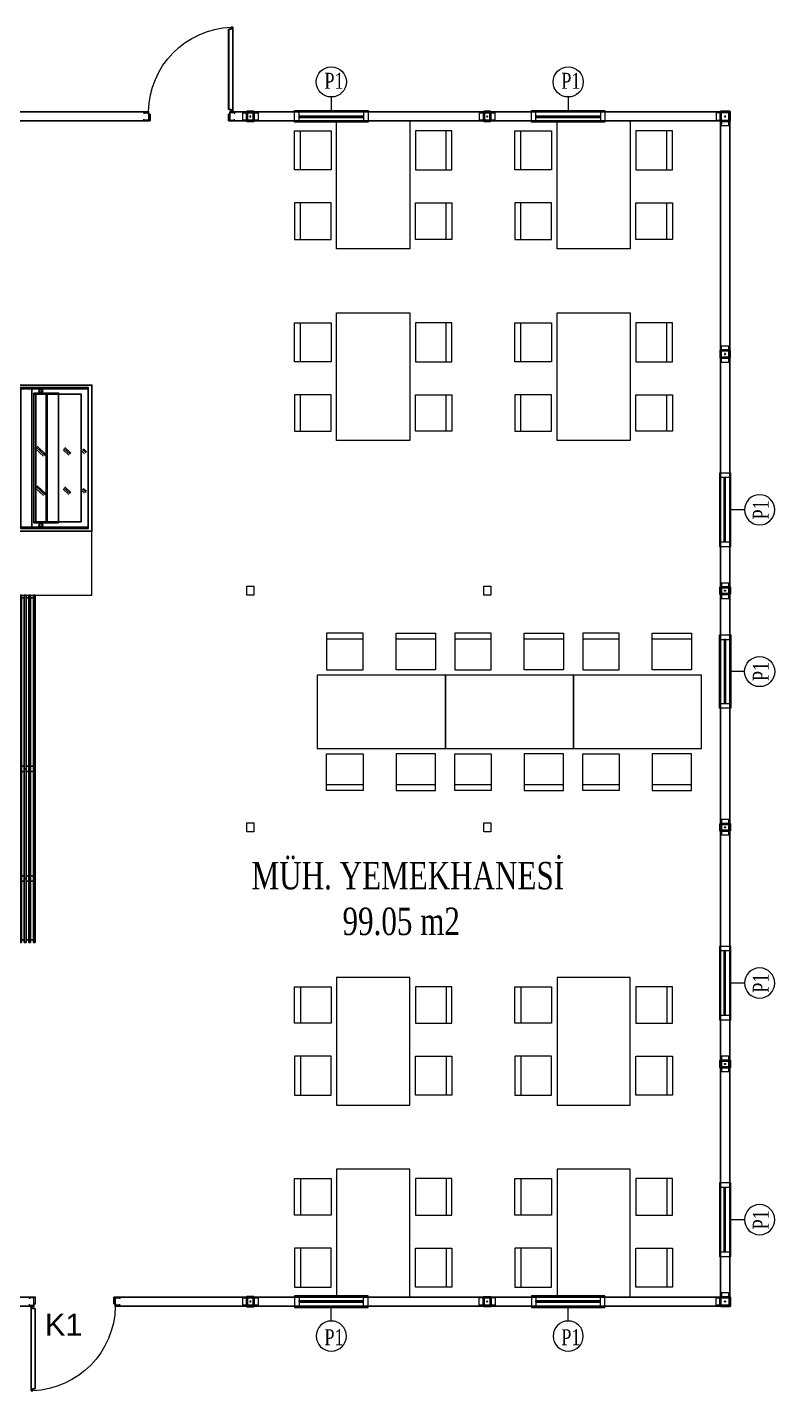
# Model space of a CAD drawing. Header units: millimetres. Extents: x 2046572 to 2142688, y 118270 to 150679.
# Drawn here: x 2134516 to 2142688, y 127778 to 142701 of the extents above; entities that cross this region are included whole.
import ezdxf

# ---------------------------------------------------------------- set-up
doc = ezdxf.new("R2010")
doc.units = ezdxf.units.MM
doc.header["$LTSCALE"] = 0.5
doc.layers.get('0').update_dxf_attribs({"lineweight": 13})
for name, color, linetype in [('BİRLEŞİM ELEMANLARI', 4, 'Continuous'), ('DIŞ PANEL', 21, 'Continuous'), ('ELEKTRIK', 41, 'Continuous'), ('P1', 40, 'Continuous'), ('S2000-002 Çizgi', 7, 'Continuous')]:
    doc.layers.add(name, color=color, linetype=linetype)
for name, color, linetype, lineweight in [('TEFRİS-M', 232, 'Continuous', 5), ('WALL INTERNAL', 7, 'Continuous', 50), ('YAZİ', 7, 'Continuous', 5)]:
    doc.layers.add(name, color=color, linetype=linetype, lineweight=lineweight)
doc.styles.get("Standard").update_dxf_attribs({"font": 'romans.shx', "width": 0.75})
doc.styles.add('YENI', font='arial.ttf', dxfattribs={"height": 1})

# ---------------------------------------------------------------- blocks, each defined once
blk = doc.blocks.new('DIŞ KÖŞE KEP 80')
at = {"lineweight": 40, "elevation": 1364}
blk.add_lwpolyline([(90, 150), (90, 50), (-10, 50), (-10, 150)], close=True, dxfattribs=at)
at = {"layer": 'BİRLEŞİM ELEMANLARI', "color": 6, "lineweight": 20}
for p, q in [((5, 25, 1364), (-3, 25, 1364)), ((0, 138, 1364), (140, 138, 1364)), ((140, 58, 1364), (0, 58, 1364)), ((2, 32, 1364), (0, 32, 1364)), ((2, 18, 1364), (0, 18, 1364)), ((2, 0, 1364), (2, 56, 1364)), ((2, 31, 1364), (2, 19, 1364)), ((79, 25, 1364), (87, 25, 1364)), ((82, 0, 1364), (82, 56, 1364)), ((82, 32, 1364), (84, 32, 1364)), ((82, 31, 1364), (82, 19, 1364)), ((82, 18, 1364), (84, 18, 1364)), ((108, 138, 1364), (108, 140, 1364)), ((108, 58, 1364), (108, 56, 1364)), ((115, 135, 1364), (115, 143, 1364)), ((115, 61, 1364), (115, 53, 1364)), ((121, 138, 1364), (121, 140, 1364)), ((121, 58, 1364), (121, 56, 1364))]:
    blk.add_line(p, q, dxfattribs=at)
at = {"layer": 'BİRLEŞİM ELEMANLARI', "color": 6, "lineweight": 20, "elevation": 1364}
for points in [[(0, 56), (0, 140)], [(0, 140), (140, 140), (140, 56), (0, 56)]]:
    blk.add_lwpolyline(points, dxfattribs=at)
blk.add_lwpolyline([(0, 56), (84, 56), (84, 0), (0, 0)], close=True, dxfattribs=at)
at = {"layer": 'BİRLEŞİM ELEMANLARI', "color": 6, "lineweight": 20}
blk.add_circle((42, 98, 1364), 6.5, dxfattribs=at)
blk = doc.blocks.new('DIŞ-DOLU-2514-G-B-(80)')
at = {"layer": 'DIŞ PANEL'}
blk.add_lwpolyline([(0, 100), (2514, 100), (2514, 0), (0, 0)], close=True, dxfattribs=at)
blk = doc.blocks.new('DIŞ İKİLİ KEP 80-60')
at = {"lineweight": 40}
blk.add_lwpolyline([(126, 94), (126, -6), (50, -6), (50, 94)], close=True, dxfattribs=at)
at = {"layer": 'BİRLEŞİM ELEMANLARI', "color": 6, "lineweight": 20}
for p, q in [((175, 82), (0, 82)), ((0, 2), (175, 2)), ((19, 82), (19, 84)), ((19, 2), (19, 0)), ((25, 79), (25, 87)), ((25, 5), (25, -3)), ((32, 82), (32, 84)), ((32, 2), (32, 0)), ((143, 82), (143, 84)), ((143, 2), (143, 0)), ((150, 79), (150, 87)), ((150, 5), (150, -3)), ((156, 82), (156, 84)), ((156, 2), (156, 0))]:
    blk.add_line(p, q, dxfattribs=at)
for points in [[(0, 0), (0, 84)], [(0, 84), (175, 84), (175, 0), (0, 0)]]:
    blk.add_lwpolyline(points, dxfattribs=at)
blk.add_circle((88, 42), 6.5, dxfattribs=at)
blk = doc.blocks.new('P1 800X1100 VASİSTASLI (60)')
at = {"color": 253, "lineweight": 15}
for p, q in [((-87298, 34938), (-87298, 34921)), ((-86594, 34938), (-86594, 34921))]:
    blk.add_line(p, q, dxfattribs=at)
at = {"layer": 'P1', "lineweight": 15}
for p, q in [((-86946, 35146), (-86946, 34996)), ((-87298, 34938), (-86594, 34938)), ((-87298, 34934), (-86594, 34934)), ((-87298, 34925), (-86594, 34925)), ((-87298, 34921), (-86594, 34921))]:
    blk.add_line(p, q, dxfattribs=at)
at = {"layer": 'P1', "lineweight": 15, "elevation": 0}
for points in [[(-87348, 34996), (-86544, 34996), (-86544, 34871), (-87348, 34871)], [(-87298, 34996), (-86594, 34996), (-86594, 34871), (-87298, 34871)]]:
    blk.add_lwpolyline(points, close=True, dxfattribs=at)
at = {"layer": 'P1', "lineweight": 15}
blk.add_circle((-86946, 35310), 165, dxfattribs=at)
blk = doc.blocks.new('DIŞ-P1 PENCERELİ-2514-G-B-(80)-2ÖZEL-1')
at = {"layer": 'DIŞ PANEL'}
for p, q in [((337795, 239684), (337795, 237170)), ((337895, 239684), (337795, 239684)), ((337895, 237170), (337895, 239684)), ((337795, 237170), (337895, 237170))]:
    blk.add_line(p, q, dxfattribs=at)
at = {"rotation": 90}
blk.add_blockref('P1 800X1100 VASİSTASLI (60)', (372778, 324963), dxfattribs=at)
blk = doc.blocks.new('K1 895X2035 (80)')
at = {"color": 171, "lineweight": 15}
for p, q in [((-49641, -7286), (-49591, -7286)), ((-49641, -7286), (-49641, -7298)), ((-49641, -7298), (-49640, -7298)), ((-49640, -7287), (-49592, -7287)), ((-49640, -7287), (-49640, -7298)), ((-49632, -7272), (-49632, -7274)), ((-49592, -7287), (-49592, -7365)), ((-49591, -7286), (-49591, -7366)), ((-48651, -7286), (-48701, -7286)), ((-48701, -7286), (-48701, -7366)), ((-48652, -7287), (-48700, -7287)), ((-48700, -7287), (-48700, -7365)), ((-48661, -7272), (-48661, -7274)), ((-48652, -7287), (-48652, -7298)), ((-48651, -7298), (-48652, -7298)), ((-48651, -7286), (-48651, -7298)), ((-49641, -7366), (-49641, -7354)), ((-49640, -7354), (-49641, -7354)), ((-49591, -7366), (-49641, -7366)), ((-49640, -7365), (-49640, -7354)), ((-49592, -7365), (-49640, -7365)), ((-49632, -7375), (-49632, -7374)), ((-48701, -7366), (-48651, -7366)), ((-48700, -7365), (-48652, -7365)), ((-48661, -7375), (-48661, -7374)), ((-48652, -7365), (-48652, -7354)), ((-48652, -7354), (-48651, -7354)), ((-48651, -7366), (-48651, -7354))]:
    blk.add_line(p, q, dxfattribs=at)
for points in [[(-49605, -7256), (-49605, -7271), (-49623, -7271), (-49623, -6349), (-49605, -6349), (-49605, -6364), (-49606, -6364), (-49606, -6350), (-49622, -6350), (-49622, -7270), (-49606, -7270), (-49606, -7256)], [(-49621, -7270), (-49606, -7270), (-49606, -7250), (-49576, -7250), (-49576, -6370), (-49606, -6370), (-49606, -6350), (-49621, -6350), (-49621, -6351), (-49608, -6351), (-49608, -6371), (-49578, -6371), (-49578, -7249), (-49608, -7249), (-49608, -7269), (-49621, -7269)]]:
    blk.add_lwpolyline(points, close=True, dxfattribs=at)
for points in [[(-49632, -7272), (-49590, -7272), (-49590, -7300), (-49575, -7300), (-49575, -7375), (-49632, -7375)], [(-49632, -7374), (-49576, -7374), (-49576, -7302), (-49591, -7302), (-49591, -7274), (-49632, -7274)], [(-48661, -7272), (-48703, -7272), (-48703, -7300), (-48718, -7300), (-48718, -7375), (-48661, -7375)], [(-48661, -7374), (-48716, -7374), (-48716, -7302), (-48701, -7302), (-48701, -7274), (-48661, -7274)]]:
    blk.add_lwpolyline(points, dxfattribs=at)
blk.add_arc((-49641, -7287), 939, 0.9216, 87.8136, dxfattribs=at)
blk = doc.blocks.new('DIŞ-K1 KAPILI-2514-G-B-(80)')
at = {"layer": 'DIŞ PANEL'}
for points in [[(186, 100), (0, 100), (0, 0), (201, 0)], [(1066, 0), (2514, 0), (2514, 100), (1081, 100)]]:
    blk.add_lwpolyline(points, dxfattribs=at)
blk.add_blockref('K1 895X2035 (80)', (49777, 7374))
blk = doc.blocks.new('YEMEK MASASI 4 KİŞİLİK')
for p, q in [((204766, 129592), (204338, 129592)), ((204338, 129592), (204338, 129192)), ((204766, 129192), (204766, 129592)), ((205127, 129192), (205127, 129592)), ((205127, 129592), (205527, 129592)), ((205527, 129592), (205527, 129192)), ((204766, 129526), (204338, 129526)), ((205527, 129526), (205127, 129526)), ((205629, 129131), (204229, 129131)), ((204229, 129131), (204229, 128331)), ((204338, 129192), (204766, 129192)), ((205527, 129192), (205127, 129192)), ((205629, 128331), (205629, 129131)), ((204229, 128331), (205629, 128331)), ((204338, 128270), (204766, 128270)), ((204338, 127870), (204338, 128270)), ((204766, 128270), (204766, 127870)), ((205527, 128270), (205127, 128270)), ((205127, 128270), (205127, 127870)), ((205527, 127870), (205527, 128270)), ((204766, 127932), (204338, 127932)), ((205527, 127932), (205127, 127932)), ((204766, 127870), (204338, 127870)), ((205127, 127870), (205527, 127870))]:
    blk.add_line(p, q)
blk = doc.blocks.new('A$C510426C4')
at = {"layer": 'S2000-002 Çizgi'}
for p, q in [((2.5, 66.3), (2.5, 45)), ((5.5, 66.3), (5.5, 45)), ((64.5, 66.3), (64.5, 45)), ((67.5, 66.3), (67.5, 45))]:
    blk.add_line(p, q, dxfattribs=at)
for points in [[(0, 100), (70, 100), (70, 98), (0, 98)], [(0, 95), (70, 95), (70, 93), (0, 93)], [(0, 90), (70, 90), (70, 88), (0, 88)], [(3, 98), (67, 98), (67, 95), (3, 95)], [(3, 93), (67, 93), (67, 90), (3, 90)], [(3, 93), (67, 93), (67, 90), (3, 90)], [(0, 85), (70, 85), (70, 83), (0, 83)], [(0, 80), (70, 80), (70, 78), (0, 78)], [(0, 75), (70, 75), (70, 73), (0, 73)], [(3, 88), (67, 88), (67, 85), (3, 85)], [(3, 88), (67, 88), (67, 85), (3, 85)], [(3, 88), (67, 88), (67, 85), (3, 85)], [(3, 83), (67, 83), (67, 80), (3, 80)], [(3, 78), (67, 78), (67, 75), (3, 75)], [(0, 0), (70, 0), (70, 70), (0, 70)], [(3, 73), (67, 73), (67, 70), (3, 70)], [(0, 45), (0, 25), (70, 25), (70, 45)]]:
    blk.add_lwpolyline(points, close=True, dxfattribs=at)
for points in [[(51.2, 45), (51.2, 61.5), (18.7, 61.5), (18.7, 45)], [(18.7, 25), (18.7, 8.5), (51.2, 8.5), (51.2, 25)]]:
    blk.add_lwpolyline(points, dxfattribs=at)
for points in [[(49.2, 45), (49.2, 54.5, 0.414214), (44.2, 59.5), (25.7, 59.5, 0.414214), (20.7, 54.5), (20.7, 45)], [(20.7, 25), (20.7, 15.5, 0.414214), (25.7, 10.5), (44.2, 10.5, 0.414214), (49.2, 15.5), (49.2, 25)]]:
    blk.add_lwpolyline(points, format="xyb", dxfattribs=at)
for points in [[(12.5, 26.2), (24.7, 26.2, 0.414214), (26.7, 28.2), (26.7, 41.8, 0.414214), (24.7, 43.8), (12.5, 43.8, 0.414214), (10.5, 41.8), (10.5, 28.2, 0.414214)], [(15.5, 28.2), (21.7, 28.2, 0.414214), (24.7, 31.2), (24.7, 38.8, 0.414214), (21.7, 41.8), (15.5, 41.8, 0.414214), (12.5, 38.8), (12.5, 31.2, 0.414214)], [(40.9, 26.2), (28.7, 26.2, -0.414214), (26.7, 28.2), (26.7, 41.8, -0.414214), (28.7, 43.8), (40.9, 43.8, -0.414214), (42.9, 41.8), (42.9, 28.2, -0.414214)], [(37.9, 28.2), (31.7, 28.2, -0.414214), (28.7, 31.2), (28.7, 38.8, -0.414214), (31.7, 41.8), (37.9, 41.8, -0.414214), (40.9, 38.8), (40.9, 31.2, -0.414214)], [(44.9, 26.2), (57.1, 26.2, 0.414214), (59.1, 28.2), (59.1, 41.8, 0.414214), (57.1, 43.8), (44.9, 43.8, 0.414214), (42.9, 41.8), (42.9, 28.2, 0.414214)], [(47.9, 28.2), (54.1, 28.2, 0.414214), (57.1, 31.2), (57.1, 38.8, 0.414214), (54.1, 41.8), (47.9, 41.8, 0.414214), (44.9, 38.8), (44.9, 31.2, 0.414214)]]:
    blk.add_lwpolyline(points, format="xyb", close=True, dxfattribs=at)
for centre in [(4, 66.3), (66, 66.3), (66, 66.3)]:
    blk.add_arc(centre, 1.51, 0, 180, dxfattribs=at)
blk = doc.blocks.new('A$C4383204F')
at = {"layer": 'S2000-002 Çizgi'}
for points in [[(51, 32.5), (2, 32.5, 0.414214), (0, 30.5), (0, 2, 0.414214), (2, 0), (51, 0, 0.414214), (53, 2), (53, 30.5, 0.414214)], [(49, 30.5), (4, 30.5, 0.414214), (2, 28.5), (2, 4, 0.414214), (4, 2), (49, 2, 0.414214), (51, 4), (51, 28.5, 0.414214)]]:
    blk.add_lwpolyline(points, format="xyb", close=True, dxfattribs=at)
blk.add_lwpolyline([(29.7, 16.2), (22.2, 16.2), (22.2, 15.4), (29.7, 15.4)], close=True, dxfattribs=at)
blk.add_circle((25.9, 15.8), 3.82, dxfattribs=at)
blk = doc.blocks.new('A$C57210E87')
at = {"layer": 'S2000-002 Çizgi'}
h = blk.add_hatch(dxfattribs=at)
h.set_pattern_fill('ANSI34', color=254, style=0)
h.set_pattern_definition([(45, (-7423.186, -591.372), (-13.470384, 13.470384), []), (45, (-7418.696, -591.372), (-13.470384, 13.470384), []), (45, (-7414.205, -591.372), (-13.470384, 13.470384), []), (45, (-7409.715, -591.372), (-13.470384, 13.470384), [])])
h.paths.add_polyline_path([(0, 30), (190, 30), (190, 60), (0, 60)])
for points in [[(0, 100), (190, 100), (190, 30), (0, 30)], [(0, 60), (190, 60), (190, 30), (0, 30)], [(3, 27), (187, 27), (187, 30), (3, 30)], [(0, 25), (190, 25), (190, 27), (0, 27)], [(0, 20), (190, 20), (190, 22), (0, 22)], [(0, 15), (190, 15), (190, 17), (0, 17)], [(3, 22), (187, 22), (187, 25), (3, 25)], [(3, 17), (187, 17), (187, 20), (3, 20)], [(3, 12), (187, 12), (187, 15), (3, 15)], [(3, 12), (187, 12), (187, 15), (3, 15)], [(3, 12), (187, 12), (187, 15), (3, 15)], [(0, 10), (190, 10), (190, 12), (0, 12)], [(0, 5), (190, 5), (190, 7), (0, 7)], [(0, 0), (190, 0), (190, 2), (0, 2)], [(3, 7), (187, 7), (187, 10), (3, 10)], [(3, 7), (187, 7), (187, 10), (3, 10)], [(3, 2), (187, 2), (187, 5), (3, 5)]]:
    blk.add_lwpolyline(points, close=True, dxfattribs=at)
at = {"layer": 'S2000-002 Çizgi', "extrusion": (0, 0, -1), "zscale": -1, "rotation": 90}
for p in [(-13.5, 38.5), (-78.5, 38.5), (-143.5, 38.5)]:
    blk.add_blockref('A$C4383204F', p, dxfattribs=at)
at = {"layer": 'S2000-002 Çizgi', "rotation": 90}
for p in [(78.5, 38.5), (143.5, 38.5)]:
    blk.add_blockref('A$C4383204F', p, dxfattribs=at)
blk = doc.blocks.new('A$C4E1C55C0')
at = {"layer": 'S2000-002 Çizgi'}
for points in [[(0, 120), (0, 0), (2, 0), (2, 120)], [(5, 120), (5, 0), (7, 0), (7, 120)], [(10, 120), (10, 0), (12, 0), (12, 120)], [(15, 120), (15, 0), (17, 0), (17, 120)], [(20, 120), (20, 0), (22, 0), (22, 120)], [(25, 120), (25, 0), (27, 0), (27, 120)], [(100, 120), (100, 0), (30, 0), (30, 120)], [(2, 117), (2, 3), (5, 3), (5, 117)], [(7, 117), (7, 3), (10, 3), (10, 117)], [(7, 117), (7, 3), (10, 3), (10, 117)], [(12, 117), (12, 3), (15, 3), (15, 117)], [(12, 117), (12, 3), (15, 3), (15, 117)], [(12, 117), (12, 3), (15, 3), (15, 117)], [(17, 117), (17, 3), (20, 3), (20, 117)], [(22, 117), (22, 3), (25, 3), (25, 117)], [(27, 117), (27, 3), (30, 3), (30, 117)]]:
    blk.add_lwpolyline(points, close=True, dxfattribs=at)
blk = doc.blocks.new('A$C0A211FD0')
at = {"layer": 'S2000-002 Çizgi'}
for p, q in [((29.1, 82.2), (20, 90.7)), ((30.7, 83), (21, 92.1)), ((31.6, 84.1), (22.1, 93)), ((58.1, 84.4), (51.4, 90.7)), ((58.9, 85.5), (52.5, 91.6)), ((76.2, 87), (72.9, 90.1)), ((56.7, 83.3), (50.4, 89.2)), ((73.9, 84.9), (70.9, 87.7)), ((75.6, 85.7), (71.6, 89.4)), ((29.1, 39.1), (20, 47.6)), ((30.7, 39.9), (21, 49)), ((31.6, 41), (22.1, 49.9)), ((56.7, 40.3), (50.4, 46.1)), ((58.1, 41.3), (51.4, 47.6)), ((58.9, 42.4), (52.5, 48.5)), ((75.6, 42.6), (71.6, 46.3)), ((76.2, 43.9), (72.9, 47)), ((73.9, 41.8), (70.9, 44.6))]:
    blk.add_line(p, q, dxfattribs=at)
for points in [[(0, 160), (0, 0), (82, 0), (82, 160)], [(4.2, 3), (4.2, 157.5), (77.7, 157.5), (77.7, 3)], [(4.2, 4.6), (4.2, 155.9), (16.4, 155.9), (16.4, 4.6)], [(76.6, 157), (76.6, 155.9), (5.4, 155.9), (5.4, 157)], [(12, 157), (12, 155.9), (5.4, 155.9), (5.4, 157)], [(45.6, 9.2), (45.6, 151.3), (18.6, 151.3), (18.6, 9.2)], [(70.1, 10.2), (70.1, 150.2), (18.6, 150.2), (18.6, 10.2)], [(20.8, 10.2), (20.8, 150.2), (18.6, 150.2), (18.6, 10.2)], [(32.9, 10.2), (32.9, 150.2), (31.8, 150.2), (31.8, 10.2)], [(76.6, 3.5), (76.6, 4.6), (5.4, 4.6), (5.4, 3.5)], [(12, 3.5), (12, 4.6), (5.4, 4.6), (5.4, 3.5)]]:
    blk.add_lwpolyline(points, close=True, dxfattribs=at)
for centre, radius in [((26.1, 153.6), 2.14), ((26.1, 153.6), 1.59), ((26.1, 6.9), 2.14), ((26.1, 6.9), 1.59)]:
    blk.add_circle(centre, radius, dxfattribs=at)

msp = doc.modelspace()

# ---------------------------------------------------------------- linework, layer by layer
at = {"ltscale": 5}
for points in [[(2134402.7, 136484.4), (2135222.7, 136484.4), (2135222.7, 137184.4), (2134402.7, 137184.4)], [(2136992.7, 136484.4), (2136916.7, 136484.4), (2136916.7, 136584.4), (2136992.7, 136584.4)], [(2139582.7, 136484.4), (2139506.7, 136484.4), (2139506.7, 136584.4), (2139582.7, 136584.4)], [(2136992.7, 133894.4), (2136916.7, 133894.4), (2136916.7, 133994.4), (2136992.7, 133994.4)], [(2139582.7, 133894.4), (2139506.7, 133894.4), (2139506.7, 133994.4), (2139582.7, 133994.4)]]:
    msp.add_lwpolyline(points, close=True, dxfattribs=at)

# ---------------------------------------------------------------- block references
at = {"xscale": -1}
for name, p, rotation in [('DIŞ İKİLİ KEP 80-60', (2137042.2, 141682.4), 359.9999999999999), ('DIŞ İKİLİ KEP 80-60', (2139632.2, 141682.4), 359.9999999999999), ('DIŞ KÖŞE KEP 80', (2142186.7, 141626.4, -1364.1), 359.9999999999999), ('DIŞ İKİLİ KEP 80-60', (2142102.7, 139036.9), 269.9999999999999), ('DIŞ İKİLİ KEP 80-60', (2136867.2, 128796.4), 180)]:
    msp.add_blockref(name, p, dxfattribs=dict(at, rotation=rotation))
at = {"ltscale": 5, "xscale": 10, "yscale": 10, "zscale": 10}
msp.add_blockref('A$C0A211FD0', (2134402.7, 137184.4), dxfattribs=at)
for name, p, rotation in [('DIŞ İKİLİ KEP 80-60', (2142102.7, 136621.9), 269.9999999999999), ('DIŞ İKİLİ KEP 80-60', (2142102.7, 134031.9), 269.9999999999999), ('DIŞ İKİLİ KEP 80-60', (2142102.7, 131441.9), 269.9999999999999), ('DIŞ İKİLİ KEP 80-60', (2139632.2, 128796.4), 179.9999999999999), ('DIŞ KÖŞE KEP 80', (2142186.7, 128852.4, -1364.1), 179.9999999999999)]:
    msp.add_blockref(name, p, dxfattribs=dict(rotation=rotation))
at = {"ltscale": 5, "xscale": 10, "yscale": 10, "zscale": 10, "rotation": 180}
msp.add_blockref('A$C4E1C55C0', (2134602.7, 134584.4), dxfattribs=at)
at = {"layer": 'ELEKTRIK'}
for p, rotation in [((1899823, 479571.1), 269.9999999999999), ((1902413, 479571.1), 269.9999999999999), ((2479991.4, 373666.1), 179.9999999999999)]:
    msp.add_blockref('DIŞ-P1 PENCERELİ-2514-G-B-(80)-2ÖZEL-1', p, dxfattribs=dict(at, rotation=rotation))
at = {"layer": 'ELEKTRIK', "xscale": -1}
for p, rotation in [((2479991.4, -100597.3), 359.9999999999999), ((1899823, -209092.3), 269.9999999999999), ((1902413, -209092.3), 269.9999999999999)]:
    msp.add_blockref('DIŞ-P1 PENCERELİ-2514-G-B-(80)-2ÖZEL-1', p, dxfattribs=dict(at, rotation=rotation))
for p in [(2479991.4, -105777.3), (2479991.4, -108367.3)]:
    msp.add_blockref('DIŞ-P1 PENCERELİ-2514-G-B-(80)-2ÖZEL-1', p, dxfattribs=at)
at = {"layer": 'S2000-002 Çizgi', "yscale": 10, "zscale": 10}
for name, p, xscale, rotation in [('A$C57210E87', (2134602.7, 134584.4), 10, 90.00000000000001), ('A$C510426C4', (2133602.7, 132684.4), -10, 270)]:
    msp.add_blockref(name, p, dxfattribs=dict(at, xscale=xscale, rotation=rotation))
at = {"layer": 'TEFRİS-M', "xscale": -1, "rotation": 90}
for p in [(2267029.5, 345905.9), (2269439.5, 345905.9), (2267029.5, 343805.9), (2269439.5, 343805.9)]:
    msp.add_blockref('YEMEK MASASI 4 KİŞİLİK', p, dxfattribs=at)
at = {"layer": 'TEFRİS-M'}
for p, rotation in [((2343315.9, 263939.2), 180), ((2344715.9, 263939.2), 180), ((2346115.9, 263939.2), 180), ((2267029.5, -73327.1), 90), ((2269439.5, -73327.1), 90), ((2267029.5, -75427.1), 90), ((2269439.5, -75427.1), 90)]:
    msp.add_blockref('YEMEK MASASI 4 KİŞİLİK', p, dxfattribs=dict(at, rotation=rotation))
at = {"layer": 'WALL INTERNAL', "xscale": -1}
msp.add_blockref('DIŞ-K1 KAPILI-2514-G-B-(80)', (2136916.7, 141676.4), dxfattribs=at)
for name, p, rotation in [('DIŞ-DOLU-2514-G-B-(80)', (2142096.7, 139162.4), 269.9999999999999), ('DIŞ-K1 KAPILI-2514-G-B-(80)', (2134402.7, 128802.4), 180)]:
    msp.add_blockref(name, p, dxfattribs=dict(at, rotation=rotation))

# ---------------------------------------------------------------- texts
at = {"lineweight": 0, "char_height": 174.916, "width": 4361.315}
for insert, attachment_point in [((2137974.1, 142202.5), 3), ((2140564.1, 142202.5), 3), ((2137974.2, 128276.3), 9), ((2140564.2, 128276.3), 9)]:
    msp.add_mtext('{\\fGeorgia|b0|i0|c162|p18;P1}', dxfattribs=dict(at, insert=insert, attachment_point=attachment_point))
at = {"lineweight": 0, "char_height": 174.916, "width": 4361.315, "rotation": 90}
for insert, attachment_point in [((2142622.9, 137523.2), 9), ((2142622.9, 135545.6), 7), ((2142622.9, 132343.2), 9), ((2142622.9, 129753.2), 9)]:
    msp.add_mtext('{\\fGeorgia|b0|i0|c162|p18;P1}', dxfattribs=dict(at, insert=insert, attachment_point=attachment_point))
at = {"linetype": 'ByBlock', "lineweight": 5, "insert": (2136269, 132759.1), "char_height": 300, "width": 4711.297, "attachment_point": 7}
msp.add_mtext('\\pi698.95;{\\fGeorgia|b0|i0|c162|p18;MÜH. YEMEKHANESİ\\P\\pi1693.5;99.05 m2}', dxfattribs=at)
at = {"layer": 'YAZİ', "lineweight": 0, "style": 'YENI'}
msp.add_text('K1', height=240, rotation=359.99999, dxfattribs=at).set_placement((2134708, 128381.5))

doc.saveas('drawing.dxf')
